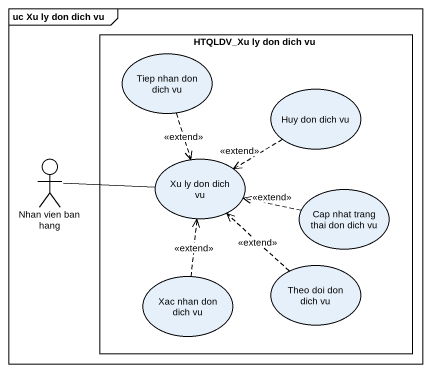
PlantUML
@startuml
mainframe uc Xu ly don dich vu
rectangle "HTQLDV_Xu ly don dich vu" as HTQLDV_Xu_ly_don_dich_vu {
  usecase "Tiep nhan don dich vu" as Tiep_nhan_don_dich_vu
  usecase "Huy don dich vu" as Huy_don_dich_vu
  usecase "Xu ly don dich vu" as Xu_ly_don_dich_vu
  usecase "Cap nhat trang thai don dich vu" as Cap_nhat_trang_thai_don
  usecase "Xac nhan don dich vu" as Xac_nhan_don_dich_vu
  usecase "Theo doi don dich vu" as Theo_doi_don_dich_vu
}
actor "Nhan vien ban hang" as Nhan_vien_ban_hang
Tiep_nhan_don_dich_vu ..> Xu_ly_don_dich_vu : <<extend>>
Huy_don_dich_vu ..> Xu_ly_don_dich_vu : <<extend>>
Nhan_vien_ban_hang -right- Xu_ly_don_dich_vu
Cap_nhat_trang_thai_don .left.> Xu_ly_don_dich_vu : <<extend>>
Xac_nhan_don_dich_vu .up.> Xu_ly_don_dich_vu : <<extend>>
Theo_doi_don_dich_vu .up.> Xu_ly_don_dich_vu : <<extend>>
@enduml
